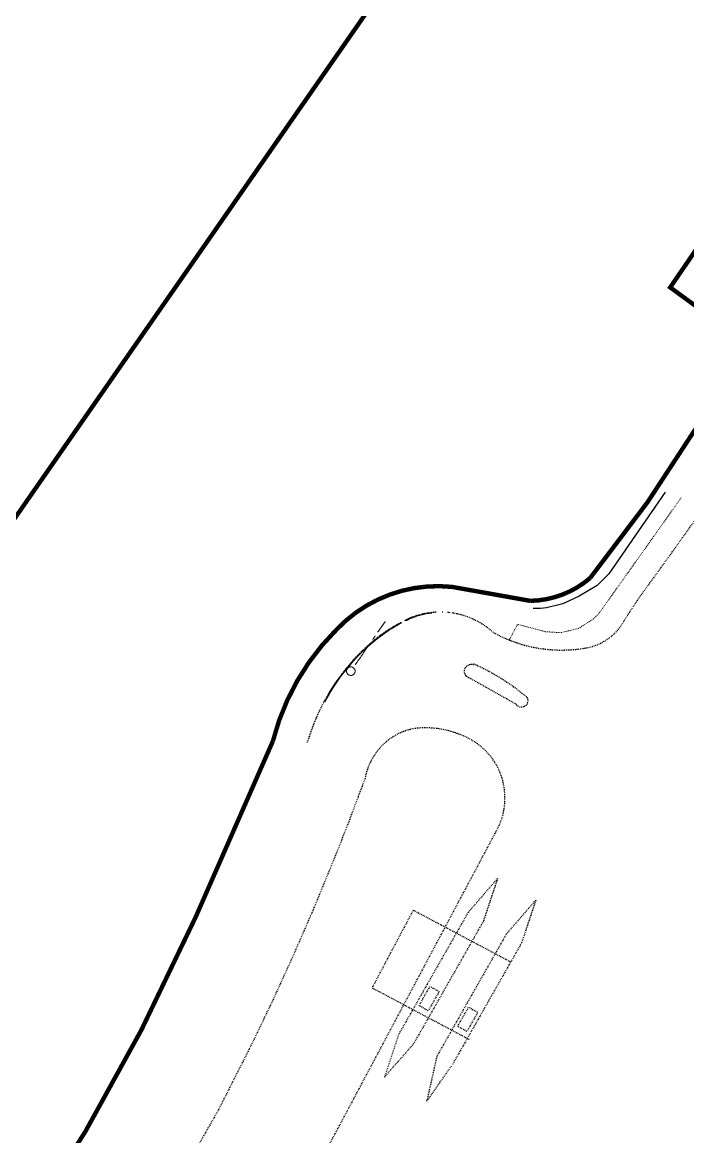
# Model space of a CAD drawing. Header units: millimetres. Extents: x 50357 to 985146, y 723188 to 1803594.
# Drawn here: x 831945 to 832020.7, y 818225.4 to 818352.1 of the extents above; entities that cross this region are included whole.
import ezdxf
from ezdxf.xclip import XClip

# ---------------------------------------------------------------- set-up
doc = ezdxf.new("R2010")
doc.units = ezdxf.units.MM
doc.header["$LTSCALE"] = 3
doc.header["$MEASUREMENT"] = 0
for name, pattern in [('DIVIDE', [1.25, 0.5, -0.25, 0, -0.25, 0, -0.25]), ('x-baseplan$0$DGN Style 2', [1.94727e-06, 0, -1.94727e-06]), ('x-boundary$0$DGN Style 4', [76.563414, 38.257796, -19.128898, 0.047822, -19.128898])]:
    doc.linetypes.add(name, pattern=pattern)
doc.layers.add('00_Xref', color=7, linetype='Continuous')
doc.layers.add('x-baseplan$0$AR-ROAD_AR_BS_MI_', color=7, linetype='Continuous', true_color=0x6d6d6d)
doc.layers.add('x-boundary$0$AR-SIMS_BL_', color=7, linetype='x-boundary$0$DGN Style 4', true_color=0xff0505)

# ---------------------------------------------------------------- blocks, each defined once
blk = doc.blocks.new('x-baseplan')
at = {"layer": 'x-baseplan$0$AR-ROAD_AR_BS_MI_', "linetype": 'x-baseplan$0$DGN Style 2'}
for p, q in [((834325.95, 818284.13), (834327.4, 818286.38)), ((834308.17, 818250.92), (834311.51, 818254.77)), ((834311.51, 818254.77), (834309.91, 818249.93)), ((834301.93, 818251.18), (834297.24, 818242.35)), ((834301.93, 818251.18), (834312.97, 818245.32)), ((834312.51, 818248.45), (834315.86, 818252.3)), ((834315.86, 818252.3), (834314.25, 818247.46)), ((834308.17, 818250.92), (834300.25, 818237.02)), ((834309.91, 818249.93), (834301.99, 818236.03)), ((834312.51, 818248.45), (834304.6, 818234.54)), ((834314.25, 818247.46), (834306.34, 818233.55)), ((834297.24, 818242.35), (834308.28, 818236.49)), ((834300.25, 818237.02), (834298.65, 818232.18)), ((834298.65, 818232.18), (834301.99, 818236.03)), ((834304.6, 818234.54), (834303.47, 818229.48)), ((834303.47, 818229.48), (834306.34, 818233.55))]:
    blk.add_line(p, q, dxfattribs=at)
at = {"layer": 'x-baseplan$0$AR-ROAD_AR_BS_MI_', "linetype": 'x-baseplan$0$DGN Style 2', "lineweight": 0, "flags": 128}
for points in [[(834240.01, 818271.91), (834262.88, 818304.88), (834284.95, 818336.24), (834287.42, 818339.82), (834328.67, 818399.09)], [(834332.42, 818298.08), (834323.16, 818285.05), (834322.4, 818284.26), (834320.74, 818283.21), (834318.72, 818282.72), (834316.98, 818282.83), (834313.79, 818283.67), (834312.84, 818281.87)]]:
    blk.add_lwpolyline(points, dxfattribs=at)
at = {"layer": 'x-baseplan$0$AR-ROAD_AR_BS_MI_', "linetype": 'x-baseplan$0$DGN Style 2'}
blk.add_lwpolyline([(834327.4, 818286.38, 0.006069), (834342.89, 818308.19)], format="xyb", dxfattribs=at)
at = {"layer": 'x-baseplan$0$AR-ROAD_AR_BS_MI_', "flags": 128}
for points in [[(834330.57, 818298.71), (834324.17, 818289.4)], [(834324.18, 818289.41), (834322.86, 818288.08)], [(834322.85, 818288.07), (834320.79, 818286.86)], [(834320.8, 818286.86), (834318.93, 818285.99)], [(834316.39, 818285.46), (834315.58, 818285.46)], [(834317.07, 818285.53), (834316.39, 818285.46)], [(834318.93, 818285.99), (834317.07, 818285.53)], [(834301.04, 818284.09), (834301.18, 818284.16), (834301.32, 818284.23), (834301.46, 818284.29), (834301.61, 818284.35)], [(834301.05, 818284.1), (834301.19, 818284.17), (834301.33, 818284.23), (834301.47, 818284.3), (834301.62, 818284.36)], [(834301.61, 818284.35), (834301.75, 818284.41)], [(834301.62, 818284.36), (834301.76, 818284.42)], [(834301.75, 818284.41), (834301.9, 818284.47)], [(834301.76, 818284.42), (834301.91, 818284.47)], [(834301.9, 818284.47), (834302.04, 818284.52)], [(834301.91, 818284.47), (834302.05, 818284.53)], [(834302.04, 818284.52), (834302.19, 818284.57)], [(834302.05, 818284.53), (834302.2, 818284.58)], [(834302.19, 818284.57), (834302.34, 818284.62)], [(834302.2, 818284.58), (834302.35, 818284.63)], [(834302.34, 818284.62), (834302.49, 818284.67)], [(834302.35, 818284.63), (834302.5, 818284.67)], [(834302.49, 818284.67), (834302.64, 818284.71)], [(834302.5, 818284.67), (834302.65, 818284.72)], [(834302.64, 818284.71), (834302.79, 818284.75), (834302.94, 818284.79)], [(834302.65, 818284.72), (834302.8, 818284.76), (834302.95, 818284.8)], [(834302.94, 818284.79), (834303.09, 818284.83)], [(834302.95, 818284.8), (834303.1, 818284.83)], [(834303.09, 818284.83), (834303.25, 818284.86)], [(834303.1, 818284.83), (834303.25, 818284.87)], [(834303.25, 818284.87), (834303.41, 818284.9)], [(834303.25, 818284.86), (834303.4, 818284.89)], [(834303.41, 818284.9), (834303.56, 818284.92)], [(834303.56, 818284.92), (834303.72, 818284.95)], [(834303.72, 818284.95), (834303.87, 818284.97)], [(834303.87, 818284.97), (834304.03, 818284.99)], [(834298.64, 818282.66), (834298.91, 818282.85), (834299.19, 818283.03), (834299.46, 818283.21), (834299.75, 818283.38)], [(834298.65, 818282.67), (834298.92, 818282.85), (834299.2, 818283.04), (834299.47, 818283.21), (834299.76, 818283.39)], [(834299.75, 818283.38), (834300.03, 818283.55), (834300.32, 818283.71)], [(834299.76, 818283.39), (834300.04, 818283.55), (834300.33, 818283.72)], [(834300.33, 818283.72), (834300.62, 818283.87)], [(834297.08, 818281.44), (834297.33, 818281.65), (834297.59, 818281.86)], [(834297.09, 818281.45), (834297.34, 818281.66), (834297.59, 818281.87)], [(834297.59, 818281.87), (834297.85, 818282.08), (834298.11, 818282.28)], [(834297.59, 818281.86), (834297.84, 818282.07), (834298.11, 818282.27)], [(834298.11, 818282.28), (834298.38, 818282.47), (834298.65, 818282.67)], [(834298.11, 818282.27), (834298.37, 818282.47), (834298.64, 818282.66)], [(834295.48, 818279.89), (834295.76, 818280.19), (834296.05, 818280.48)], [(834295.49, 818279.89), (834295.77, 818280.19), (834296.06, 818280.49)], [(834296.05, 818280.48), (834296.35, 818280.77), (834296.59, 818281), (834296.83, 818281.22), (834297.08, 818281.44)], [(834296.06, 818280.49), (834296.36, 818280.78), (834296.6, 818281), (834296.84, 818281.23), (834297.09, 818281.45)], [(834294.38, 818278.64), (834294.65, 818278.96), (834294.92, 818279.27)], [(834294.39, 818278.64), (834294.66, 818278.96), (834294.93, 818279.28)], [(834294.92, 818279.27), (834295.19, 818279.58)], [(834294.93, 818279.28), (834295.2, 818279.59)], [(834295.19, 818279.58), (834295.48, 818279.89)], [(834295.2, 818279.59), (834295.49, 818279.89)], [(834293.63, 818277.66), (834293.88, 818277.99), (834294.13, 818278.32)], [(834294.12, 818278.31), (834294.38, 818278.64)], [(834294.13, 818278.32), (834294.39, 818278.64)], [(834292.69, 818276.28), (834292.92, 818276.63)], [(834292.7, 818276.28), (834292.93, 818276.63)], [(834292.92, 818276.63), (834293.15, 818276.97)], [(834292.93, 818276.63), (834293.16, 818276.98)], [(834293.15, 818276.97), (834293.38, 818277.31)], [(834293.16, 818276.98), (834293.39, 818277.32)], [(834293.38, 818277.31), (834293.62, 818277.65)], [(834293.39, 818277.32), (834293.63, 818277.66)], [(834291.86, 818274.84), (834292.06, 818275.21), (834292.26, 818275.57), (834292.47, 818275.92)], [(834291.87, 818274.85), (834292.07, 818275.21), (834292.27, 818275.57), (834292.48, 818275.93)], [(834292.47, 818275.92), (834292.47, 818275.93), (834292.69, 818276.28)], [(834292.48, 818275.93), (834292.48, 818275.93), (834292.7, 818276.28)]]:
    blk.add_lwpolyline(points, dxfattribs=at)
at = {"layer": 'x-baseplan$0$AR-ROAD_AR_BS_MI_', "linetype": 'x-baseplan$0$DGN Style 2', "flags": 128}
for points in [[(834300.98, 818284.14), (834301.12, 818284.2), (834301.26, 818284.27), (834301.4, 818284.33), (834301.54, 818284.4)], [(834300.99, 818284.14), (834301.13, 818284.21), (834301.27, 818284.28), (834301.41, 818284.34), (834301.55, 818284.4)], [(834301.54, 818284.4), (834301.69, 818284.46)], [(834301.55, 818284.4), (834301.7, 818284.46)], [(834301.69, 818284.46), (834301.83, 818284.51)], [(834301.7, 818284.46), (834301.84, 818284.52)], [(834301.83, 818284.51), (834301.98, 818284.57)], [(834301.84, 818284.52), (834301.99, 818284.57)], [(834301.98, 818284.57), (834302.13, 818284.62)], [(834301.99, 818284.57), (834302.14, 818284.62)], [(834302.13, 818284.62), (834302.28, 818284.67)], [(834302.14, 818284.62), (834302.29, 818284.67)], [(834302.28, 818284.67), (834302.43, 818284.71)], [(834302.29, 818284.67), (834302.44, 818284.72)], [(834302.43, 818284.71), (834302.58, 818284.75)], [(834302.44, 818284.72), (834302.59, 818284.76)], [(834302.58, 818284.75), (834302.73, 818284.8), (834302.88, 818284.83)], [(834302.59, 818284.76), (834302.74, 818284.8), (834302.89, 818284.84)], [(834302.88, 818284.83), (834303.03, 818284.87)], [(834302.89, 818284.84), (834303.04, 818284.88)], [(834303.03, 818284.87), (834303.18, 818284.9)], [(834303.04, 818284.88), (834303.19, 818284.91)], [(834303.18, 818284.9), (834303.34, 818284.93)], [(834303.19, 818284.91), (834303.35, 818284.94)], [(834303.35, 818284.94), (834303.5, 818284.97)], [(834303.5, 818284.97), (834303.65, 818284.99)], [(834303.65, 818284.99), (834303.81, 818285.01)], [(834303.81, 818285.01), (834303.96, 818285.03)], [(834303.96, 818285.03), (834304.12, 818285.05)], [(834304.12, 818285.05), (834304.27, 818285.06)], [(834304.27, 818285.06), (834304.43, 818285.08)], [(834304.43, 818285.08), (834304.59, 818285.08)], [(834305.21, 818285.09), (834305.37, 818285.09)], [(834305.83, 818285.05), (834305.99, 818285.04)], [(834305.99, 818285.04), (834306.14, 818285.02)], [(834306.3, 818285), (834306.45, 818284.98)], [(834306.45, 818284.98), (834306.61, 818284.95)], [(834306.61, 818284.95), (834306.76, 818284.92), (834306.91, 818284.89)], [(834306.91, 818284.89), (834307.07, 818284.85)], [(834307.07, 818284.85), (834307.22, 818284.81)], [(834307.22, 818284.81), (834307.37, 818284.77)], [(834307.37, 818284.77), (834307.52, 818284.73)], [(834307.52, 818284.73), (834307.67, 818284.69)], [(834307.67, 818284.69), (834307.82, 818284.64), (834307.96, 818284.59), (834308.11, 818284.54), (834308.26, 818284.48), (834308.4, 818284.42), (834308.55, 818284.36), (834308.69, 818284.3), (834308.83, 818284.23), (834308.97, 818284.16), (834309.11, 818284.09), (834309.25, 818284.02), (834309.39, 818283.95), (834309.52, 818283.87), (834309.66, 818283.79), (834309.79, 818283.71), (834309.92, 818283.62), (834310.05, 818283.53), (834310.18, 818283.44), (834310.3, 818283.35), (834310.42, 818283.27), (834310.43, 818283.26), (834310.55, 818283.16), (834310.67, 818283.07), (834310.79, 818282.97), (834310.91, 818282.86), (834311.08, 818282.71), (834311.33, 818282.58), (834311.58, 818282.45), (834311.83, 818282.33), (834312.08, 818282.21), (834312.34, 818282.09), (834312.59, 818281.98), (834312.85, 818281.88)], [(834312.85, 818281.88), (834313.11, 818281.78), (834313.38, 818281.68), (834313.64, 818281.59), (834313.91, 818281.5), (834314.17, 818281.42), (834314.44, 818281.34), (834314.71, 818281.27), (834314.98, 818281.2), (834315.26, 818281.13), (834315.53, 818281.08), (834315.81, 818281.02), (834316.08, 818280.97), (834316.36, 818280.93), (834316.63, 818280.89), (834316.91, 818280.85), (834317.19, 818280.82), (834317.47, 818280.8), (834317.75, 818280.78), (834318.03, 818280.76), (834318.31, 818280.75), (834318.59, 818280.74), (834318.87, 818280.74), (834319.15, 818280.75), (834319.43, 818280.76), (834319.71, 818280.77), (834319.99, 818280.79), (834320.27, 818280.81), (834320.54, 818280.84), (834320.82, 818280.87), (834321.1, 818280.91), (834321.38, 818280.95), (834321.48, 818280.97), (834321.59, 818280.99), (834321.69, 818281.01), (834321.8, 818281.03), (834321.9, 818281.05), (834322, 818281.07), (834322.11, 818281.1), (834322.21, 818281.13), (834322.31, 818281.16), (834322.42, 818281.19), (834322.52, 818281.22), (834322.62, 818281.26), (834322.72, 818281.29), (834322.82, 818281.33), (834322.92, 818281.37), (834323.01, 818281.42), (834323.11, 818281.46), (834323.21, 818281.5), (834323.3, 818281.55), (834323.4, 818281.6), (834323.49, 818281.65), (834323.58, 818281.7), (834323.68, 818281.76), (834323.77, 818281.81), (834323.86, 818281.87), (834323.95, 818281.93), (834324.04, 818281.99), (834324.12, 818282.05), (834324.21, 818282.11), (834324.29, 818282.18), (834324.38, 818282.24), (834324.46, 818282.31), (834324.54, 818282.38), (834324.62, 818282.45), (834324.7, 818282.52), (834324.78, 818282.59), (834324.85, 818282.67), (834324.93, 818282.74), (834325, 818282.82), (834325.08, 818282.9), (834325.15, 818282.98), (834325.22, 818283.06), (834325.28, 818283.14), (834325.35, 818283.23), (834325.42, 818283.31), (834325.48, 818283.4), (834325.54, 818283.48), (834325.6, 818283.57), (834325.7, 818283.71), (834325.79, 818283.85), (834325.87, 818283.99), (834325.96, 818284.14)], [(834298.58, 818282.7), (834298.85, 818282.89), (834299.12, 818283.07), (834299.4, 818283.25), (834299.68, 818283.42)], [(834298.59, 818282.71), (834298.86, 818282.9), (834299.13, 818283.08), (834299.41, 818283.26), (834299.69, 818283.43)], [(834299.68, 818283.42), (834299.97, 818283.59), (834300.25, 818283.75)], [(834299.69, 818283.43), (834299.98, 818283.6), (834300.26, 818283.76)], [(834300.26, 818283.76), (834300.55, 818283.92)], [(834297.02, 818281.48), (834297.27, 818281.7), (834297.52, 818281.91)], [(834297.03, 818281.49), (834297.28, 818281.7), (834297.53, 818281.91)], [(834297.52, 818281.91), (834297.78, 818282.11), (834298.04, 818282.31)], [(834297.53, 818281.91), (834297.79, 818282.12), (834298.05, 818282.32)], [(834298.04, 818282.31), (834298.31, 818282.51), (834298.58, 818282.7)], [(834298.05, 818282.32), (834298.32, 818282.52), (834298.59, 818282.71)], [(834295.41, 818279.93), (834295.7, 818280.23), (834295.99, 818280.52)], [(834295.42, 818279.93), (834295.71, 818280.23), (834296, 818280.53)], [(834295.99, 818280.52), (834296.29, 818280.81), (834296.53, 818281.04), (834296.77, 818281.26), (834297.02, 818281.48)], [(834296, 818280.53), (834296.3, 818280.82), (834296.54, 818281.05), (834296.78, 818281.27), (834297.03, 818281.49)], [(834294.32, 818278.68), (834294.59, 818279), (834294.86, 818279.31)], [(834294.33, 818278.69), (834294.6, 818279), (834294.87, 818279.32)], [(834294.86, 818279.31), (834295.13, 818279.62)], [(834294.87, 818279.32), (834295.14, 818279.63)], [(834295.13, 818279.62), (834295.41, 818279.93)], [(834295.14, 818279.63), (834295.42, 818279.93)], [(834308.8, 818279.17), (834309.19, 818279), (834309.57, 818278.82), (834309.95, 818278.63), (834310.33, 818278.44), (834310.7, 818278.24), (834311.07, 818278.04), (834311.44, 818277.82), (834311.8, 818277.61), (834312.16, 818277.38), (834312.51, 818277.15), (834312.86, 818276.92), (834313.21, 818276.67), (834313.55, 818276.42), (834313.88, 818276.17), (834314.54, 818275.64), (834314.55, 818275.64), (834314.57, 818275.63), (834314.58, 818275.63), (834314.59, 818275.62), (834314.6, 818275.62), (834314.61, 818275.61), (834314.62, 818275.6), (834314.63, 818275.6), (834314.64, 818275.59), (834314.65, 818275.58), (834314.66, 818275.57), (834314.67, 818275.57), (834314.68, 818275.56), (834314.69, 818275.55), (834314.7, 818275.54), (834314.71, 818275.53), (834314.72, 818275.53), (834314.73, 818275.52), (834314.74, 818275.51), (834314.75, 818275.5), (834314.76, 818275.49), (834314.77, 818275.48), (834314.78, 818275.47), (834314.79, 818275.46), (834314.79, 818275.45), (834314.8, 818275.44), (834314.81, 818275.43), (834314.82, 818275.42), (834314.83, 818275.41), (834314.83, 818275.4), (834314.84, 818275.39), (834314.85, 818275.38), (834314.86, 818275.37), (834314.86, 818275.36), (834314.87, 818275.35), (834314.87, 818275.34), (834314.88, 818275.33), (834314.89, 818275.32), (834314.89, 818275.3), (834314.9, 818275.29), (834314.9, 818275.28), (834314.91, 818275.27), (834314.91, 818275.26), (834314.92, 818275.25), (834314.92, 818275.23), (834314.93, 818275.22), (834314.93, 818275.21), (834314.94, 818275.2), (834314.94, 818275.18), (834314.94, 818275.17), (834314.95, 818275.16), (834314.95, 818275.15), (834314.95, 818275.14), (834314.95, 818275.12), (834314.96, 818275.11), (834314.96, 818275.1), (834314.96, 818275.08), (834314.96, 818275.07), (834314.96, 818275.06), (834314.97, 818275.05), (834314.97, 818275.03), (834314.97, 818275.02), (834314.97, 818275.01), (834314.97, 818275), (834314.97, 818274.98), (834314.97, 818274.97), (834314.97, 818274.96), (834314.97, 818274.94), (834314.97, 818274.93), (834314.97, 818274.92), (834314.96, 818274.91), (834314.96, 818274.89), (834314.96, 818274.88), (834314.96, 818274.87), (834314.96, 818274.86), (834314.96, 818274.84), (834314.95, 818274.83), (834314.95, 818274.82), (834314.95, 818274.81), (834314.94, 818274.79), (834314.94, 818274.78), (834314.94, 818274.77), (834314.93, 818274.76), (834314.93, 818274.74), (834314.93, 818274.73), (834314.92, 818274.72), (834314.92, 818274.71), (834314.91, 818274.7), (834314.91, 818274.68), (834314.9, 818274.67), (834314.9, 818274.66), (834314.89, 818274.65), (834314.88, 818274.64), (834314.88, 818274.63), (834314.87, 818274.62), (834314.87, 818274.6), (834314.86, 818274.59), (834314.85, 818274.58), (834314.85, 818274.57), (834314.84, 818274.56), (834314.83, 818274.55), (834314.82, 818274.54), (834314.82, 818274.53), (834314.81, 818274.52), (834314.8, 818274.51), (834314.79, 818274.5), (834314.78, 818274.49), (834314.77, 818274.48), (834314.77, 818274.47), (834314.76, 818274.46), (834314.75, 818274.45), (834314.74, 818274.45), (834314.73, 818274.44), (834314.72, 818274.43), (834314.71, 818274.42), (834314.7, 818274.41), (834314.69, 818274.4), (834314.68, 818274.4), (834314.67, 818274.39), (834314.66, 818274.38), (834314.65, 818274.37), (834314.64, 818274.37), (834314.63, 818274.36), (834314.62, 818274.35), (834314.61, 818274.35), (834314.59, 818274.34), (834314.58, 818274.33), (834314.57, 818274.33), (834314.56, 818274.32), (834314.55, 818274.32), (834314.54, 818274.31), (834314.53, 818274.31), (834314.51, 818274.3), (834314.5, 818274.3), (834314.49, 818274.29), (834314.48, 818274.29), (834314.47, 818274.28), (834314.45, 818274.28), (834314.44, 818274.28), (834314.43, 818274.27), (834314.42, 818274.27), (834314.4, 818274.27), (834314.39, 818274.26), (834314.38, 818274.26), (834314.37, 818274.26), (834314.35, 818274.26), (834314.34, 818274.25), (834314.33, 818274.25), (834314.32, 818274.25), (834314.3, 818274.25), (834314.29, 818274.25), (834314.28, 818274.25), (834314.26, 818274.25), (834314.25, 818274.25), (834314.24, 818274.25), (834314.23, 818274.25), (834314.21, 818274.25), (834314.2, 818274.25), (834314.19, 818274.25), (834314.18, 818274.25), (834314.16, 818274.25), (834314.15, 818274.25), (834314.14, 818274.25), (834314.12, 818274.26), (834314.11, 818274.26), (834314.1, 818274.26), (834314.09, 818274.26), (834314.07, 818274.26), (834314.06, 818274.27), (834314.05, 818274.27), (834314.04, 818274.27), (834314.02, 818274.28), (834314.01, 818274.28), (834314, 818274.29), (834313.99, 818274.29), (834313.98, 818274.29), (834313.96, 818274.3), (834313.95, 818274.3), (834313.94, 818274.31), (834313.93, 818274.31), (834313.92, 818274.32), (834313.91, 818274.33), (834313.89, 818274.33), (834313.88, 818274.34), (834313.87, 818274.34), (834313.86, 818274.35), (834313.85, 818274.36), (834313.84, 818274.36), (834313.83, 818274.37), (834313.82, 818274.38), (834313.81, 818274.38), (834313.8, 818274.39), (834313.79, 818274.4), (834313.78, 818274.41), (834313.77, 818274.42), (834313.76, 818274.42), (834313.75, 818274.43), (834313.74, 818274.44), (834313.73, 818274.45), (834313.72, 818274.46), (834313.71, 818274.47), (834313.7, 818274.48), (834313.69, 818274.49), (834313.69, 818274.5), (834313.68, 818274.51), (834313.67, 818274.52), (834313.66, 818274.53), (834313.65, 818274.54), (834313.65, 818274.55), (834313.64, 818274.56), (834313.63, 818274.57), (834313.62, 818274.59), (834308.36, 818277.55), (834308.34, 818277.55), (834308.33, 818277.55), (834308.32, 818277.56), (834308.3, 818277.56), (834308.29, 818277.57), (834308.28, 818277.57), (834308.26, 818277.58), (834308.25, 818277.58), (834308.24, 818277.59), (834308.22, 818277.6), (834308.21, 818277.6), (834308.2, 818277.61), (834308.19, 818277.62), (834308.17, 818277.62), (834308.16, 818277.63), (834308.15, 818277.64), (834308.14, 818277.64), (834308.13, 818277.65), (834308.11, 818277.66), (834308.1, 818277.67), (834308.09, 818277.68), (834308.08, 818277.68), (834308.07, 818277.69), (834308.06, 818277.7), (834308.05, 818277.71), (834308.04, 818277.72), (834308.03, 818277.73), (834308.01, 818277.74), (834308, 818277.75), (834307.99, 818277.76), (834307.98, 818277.77), (834307.98, 818277.78), (834307.97, 818277.79), (834307.96, 818277.8), (834307.95, 818277.81), (834307.94, 818277.82), (834307.93, 818277.83), (834307.92, 818277.85), (834307.91, 818277.86), (834307.9, 818277.87), (834307.9, 818277.88), (834307.89, 818277.89), (834307.88, 818277.9), (834307.87, 818277.92), (834307.87, 818277.93), (834307.86, 818277.94), (834307.85, 818277.95), (834307.85, 818277.97), (834307.84, 818277.98), (834307.83, 818277.99), (834307.83, 818278), (834307.82, 818278.02), (834307.82, 818278.03), (834307.81, 818278.04), (834307.81, 818278.06), (834307.8, 818278.07), (834307.8, 818278.08), (834307.79, 818278.1), (834307.79, 818278.11), (834307.79, 818278.12), (834307.78, 818278.14), (834307.78, 818278.15), (834307.78, 818278.17), (834307.77, 818278.18), (834307.77, 818278.19), (834307.77, 818278.21), (834307.77, 818278.22), (834307.77, 818278.24), (834307.76, 818278.25), (834307.76, 818278.26), (834307.76, 818278.28), (834307.76, 818278.29), (834307.76, 818278.31), (834307.76, 818278.32), (834307.76, 818278.33), (834307.76, 818278.35), (834307.76, 818278.36), (834307.76, 818278.38), (834307.76, 818278.39), (834307.76, 818278.41), (834307.76, 818278.42), (834307.77, 818278.43), (834307.77, 818278.45), (834307.77, 818278.46), (834307.77, 818278.48), (834307.78, 818278.49), (834307.78, 818278.5), (834307.78, 818278.52), (834307.79, 818278.53), (834307.79, 818278.55), (834307.79, 818278.56), (834307.8, 818278.57), (834307.8, 818278.59), (834307.81, 818278.6), (834307.81, 818278.61), (834307.82, 818278.63), (834307.82, 818278.64), (834307.83, 818278.65), (834307.83, 818278.66), (834307.84, 818278.68), (834307.84, 818278.69), (834307.85, 818278.7), (834307.86, 818278.72), (834307.86, 818278.73), (834307.87, 818278.74), (834307.88, 818278.75), (834307.89, 818278.76), (834307.89, 818278.78), (834307.9, 818278.79), (834307.91, 818278.8), (834307.92, 818278.81), (834307.93, 818278.82), (834307.94, 818278.83), (834307.94, 818278.85), (834307.95, 818278.86), (834307.96, 818278.87), (834307.97, 818278.88), (834307.98, 818278.89), (834307.99, 818278.9), (834308, 818278.91), (834308.01, 818278.92), (834308.02, 818278.93), (834308.03, 818278.94), (834308.04, 818278.95), (834308.05, 818278.96), (834308.06, 818278.96), (834308.08, 818278.97), (834308.09, 818278.98), (834308.1, 818278.99), (834308.11, 818279), (834308.12, 818279.01), (834308.13, 818279.01), (834308.15, 818279.02), (834308.16, 818279.03), (834308.17, 818279.04), (834308.18, 818279.04), (834308.2, 818279.05), (834308.21, 818279.06), (834308.22, 818279.06), (834308.23, 818279.07), (834308.25, 818279.07), (834308.26, 818279.08), (834308.27, 818279.09), (834308.29, 818279.09), (834308.3, 818279.1), (834308.31, 818279.1), (834308.33, 818279.1), (834308.34, 818279.11), (834308.35, 818279.11), (834308.37, 818279.12), (834308.38, 818279.12), (834308.39, 818279.12), (834308.41, 818279.13), (834308.42, 818279.13), (834308.44, 818279.13), (834308.45, 818279.13), (834308.46, 818279.14), (834308.48, 818279.14), (834308.49, 818279.14), (834308.51, 818279.14), (834308.52, 818279.14), (834308.53, 818279.14), (834308.55, 818279.14), (834308.56, 818279.14), (834308.58, 818279.14), (834308.59, 818279.14), (834308.61, 818279.14), (834308.62, 818279.14), (834308.63, 818279.14), (834308.65, 818279.14), (834308.66, 818279.14), (834308.68, 818279.14), (834308.69, 818279.13), (834308.7, 818279.13), (834308.72, 818279.13), (834308.73, 818279.13), (834308.75, 818279.12), (834308.76, 818279.12), (834308.77, 818279.12), (834308.79, 818279.11), (834308.8, 818279.11), (834308.81, 818279.11), (834308.83, 818279.1), (834308.8, 818279.17)], [(834293.57, 818277.7), (834293.82, 818278.03), (834294.07, 818278.36)], [(834294.06, 818278.36), (834294.32, 818278.68)], [(834294.07, 818278.36), (834294.33, 818278.69)], [(834292.63, 818276.32), (834292.85, 818276.67)], [(834292.64, 818276.33), (834292.86, 818276.68)], [(834292.85, 818276.67), (834293.08, 818277.02)], [(834292.86, 818276.68), (834293.09, 818277.02)], [(834293.08, 818277.02), (834293.32, 818277.36)], [(834293.09, 818277.02), (834293.33, 818277.36)], [(834293.32, 818277.36), (834293.56, 818277.69)], [(834293.33, 818277.36), (834293.57, 818277.7)], [(834291.8, 818274.89), (834292, 818275.25), (834292.2, 818275.61), (834292.41, 818275.97)], [(834291.81, 818274.89), (834292.01, 818275.26), (834292.21, 818275.62), (834292.42, 818275.97)], [(834292.41, 818275.97), (834292.41, 818275.97), (834292.63, 818276.32)], [(834292.42, 818275.97), (834292.42, 818275.97), (834292.64, 818276.33)], [(834291.24, 818273.77), (834291.42, 818274.15)], [(834291.42, 818274.15), (834291.6, 818274.52)], [(834291.6, 818274.52), (834291.8, 818274.89)], [(834290.3, 818271.47), (834290.44, 818271.86), (834290.59, 818272.25), (834290.74, 818272.63), (834290.9, 818273.02)], [(834290.31, 818271.48), (834290.45, 818271.87), (834290.6, 818272.26), (834290.75, 818272.64), (834290.91, 818273.02)], [(834290.9, 818273.02), (834291.07, 818273.4)], [(834290.91, 818273.02), (834291.08, 818273.4)], [(834291.07, 818273.4), (834291.24, 818273.77)], [(834290.04, 818270.68), (834290.17, 818271.08), (834290.3, 818271.47)], [(834290.05, 818270.69), (834290.18, 818271.08), (834290.31, 818271.48)], [(834311.22, 818259.88), (834311.59, 818260.59), (834311.65, 818260.71), (834311.71, 818260.83), (834311.76, 818260.95), (834311.81, 818261.07), (834311.86, 818261.2), (834311.9, 818261.32), (834311.95, 818261.45), (834311.99, 818261.57), (834312.03, 818261.7), (834312.07, 818261.83), (834312.1, 818261.95), (834312.14, 818262.08), (834312.17, 818262.21), (834312.2, 818262.34), (834312.22, 818262.47), (834312.25, 818262.6), (834312.27, 818262.74), (834312.29, 818262.87), (834312.31, 818263), (834312.32, 818263.13), (834312.34, 818263.26), (834312.35, 818263.4), (834312.35, 818263.53), (834312.36, 818263.66), (834312.36, 818263.8), (834312.36, 818263.93), (834312.36, 818264.06), (834312.36, 818264.19), (834312.35, 818264.33), (834312.34, 818264.46), (834312.33, 818264.59), (834312.32, 818264.73), (834312.31, 818264.86), (834312.29, 818264.99), (834312.27, 818265.12), (834312.25, 818265.25), (834312.22, 818265.38), (834312.2, 818265.51), (834312.17, 818265.64), (834312.14, 818265.77), (834312.1, 818265.9), (834312.07, 818266.03), (834312.03, 818266.16), (834311.99, 818266.28), (834311.95, 818266.41), (834311.9, 818266.54), (834311.86, 818266.66), (834311.81, 818266.78), (834311.76, 818266.91), (834311.7, 818267.03), (834311.65, 818267.15), (834311.59, 818267.27), (834311.53, 818267.39), (834311.47, 818267.51), (834311.41, 818267.62), (834311.34, 818267.74), (834311.27, 818267.85), (834311.2, 818267.97), (834311.13, 818268.08), (834311.06, 818268.19), (834310.98, 818268.3), (834310.91, 818268.41), (834310.83, 818268.52), (834310.75, 818268.62), (834310.66, 818268.73), (834310.58, 818268.83), (834310.49, 818268.93), (834310.4, 818269.03), (834310.31, 818269.13), (834310.22, 818269.22), (834310.13, 818269.32), (834310.03, 818269.41), (834309.94, 818269.5), (834309.84, 818269.59), (834309.74, 818269.68), (834309.64, 818269.77), (834309.53, 818269.85), (834309.43, 818269.93), (834309.32, 818270.02), (834309.22, 818270.09), (834309.11, 818270.17), (834309, 818270.25), (834308.89, 818270.32), (834308.78, 818270.39), (834308.66, 818270.46), (834308.55, 818270.53), (834308.43, 818270.59), (834308.31, 818270.66), (834308.15, 818270.74), (834307.98, 818270.83), (834307.8, 818270.91), (834307.63, 818270.99), (834307.46, 818271.06), (834307.28, 818271.13), (834307.1, 818271.2), (834306.93, 818271.27), (834306.75, 818271.33), (834306.57, 818271.39), (834306.39, 818271.45), (834306.2, 818271.5), (834306.02, 818271.55), (834305.84, 818271.6), (834305.65, 818271.64), (834305.47, 818271.68), (834305.28, 818271.72), (834305.09, 818271.75), (834304.91, 818271.78), (834304.72, 818271.81), (834304.53, 818271.83), (834304.34, 818271.85), (834304.15, 818271.87), (834303.96, 818271.88), (834303.77, 818271.89), (834303.58, 818271.9), (834303.39, 818271.91), (834303.2, 818271.91), (834303.09, 818271.91), (834302.97, 818271.9), (834302.85, 818271.9), (834302.74, 818271.89), (834302.62, 818271.88), (834302.5, 818271.87), (834302.39, 818271.86), (834302.27, 818271.84), (834302.15, 818271.83), (834302.04, 818271.81), (834301.92, 818271.79), (834301.81, 818271.77), (834301.7, 818271.74), (834301.58, 818271.71), (834301.47, 818271.68), (834301.36, 818271.65), (834301.24, 818271.62), (834301.13, 818271.59), (834301.02, 818271.55), (834300.91, 818271.51), (834300.8, 818271.47), (834300.69, 818271.43), (834300.58, 818271.38), (834300.48, 818271.34), (834300.37, 818271.29), (834300.26, 818271.24), (834300.16, 818271.19), (834300.05, 818271.13), (834299.95, 818271.08), (834299.85, 818271.02), (834299.75, 818270.96), (834299.65, 818270.9), (834299.55, 818270.84), (834299.45, 818270.77), (834299.36, 818270.71), (834299.26, 818270.64), (834299.17, 818270.57), (834299.07, 818270.5), (834298.98, 818270.43), (834298.89, 818270.35), (834298.79, 818270.27), (834298.7, 818270.19), (834298.61, 818270.1), (834298.52, 818270.02), (834298.43, 818269.93), (834298.34, 818269.84), (834298.25, 818269.75), (834298.17, 818269.66), (834298.09, 818269.57), (834298.01, 818269.47), (834297.93, 818269.38), (834297.85, 818269.28), (834297.77, 818269.18), (834297.7, 818269.08), (834297.63, 818268.98), (834297.55, 818268.88), (834297.49, 818268.77), (834297.42, 818268.67), (834297.35, 818268.56), (834297.29, 818268.46), (834297.23, 818268.35), (834297.17, 818268.24), (834297.11, 818268.13), (834297.06, 818268.02), (834297, 818267.91), (834296.95, 818267.79), (834296.9, 818267.68), (834296.85, 818267.56), (834296.81, 818267.45), (834296.76, 818267.33), (834296.72, 818267.22), (834296.68, 818267.1), (834296.64, 818266.98), (834296.64, 818266.97)], [(834289.87, 818270.27), (834290.04, 818270.68)], [(834289.88, 818270.27), (834290.05, 818270.69)], [(834296.64, 818266.97), (834296.61, 818266.86), (834296.57, 818266.74), (834296.54, 818266.62), (834296.51, 818266.5), (834296.49, 818266.38), (834296.44, 818266.16), (834294.52, 818261.04), (834292.5, 818255.94), (834290.39, 818250.88), (834288.2, 818245.86), (834285.92, 818240.88), (834283.55, 818235.94), (834279.81, 818228.56), (834260.26, 818194.18), (834240.1, 818160.14), (834218.88, 818125.7)], [(834282, 818204.91), (834282.05, 818205.13), (834311.22, 818259.88)], [(834302.59, 818240.34), (834303.83, 818242.51), (834304.87, 818241.92), (834303.63, 818239.74), (834302.59, 818240.34)], [(834306.98, 818237.98), (834308.22, 818240.16), (834309.26, 818239.56), (834308.03, 818237.39), (834306.98, 818237.98)]]:
    blk.add_lwpolyline(points, dxfattribs=at)
at = {"layer": 'x-baseplan$0$AR-ROAD_AR_BS_MI_', "lineweight": 13}
blk.add_circle((834294.83, 818278.35, -50.12), 0.5, dxfattribs=at)
for points in [[(834298.74, 818284), (834297.89, 818282.76)], [(834297.6, 818282.35), (834297.32, 818281.94)], [(834297.03, 818281.53), (834295.32, 818279.06)]]:
    blk.add_open_spline(points, degree=1, dxfattribs=at)

msp = doc.modelspace()

# ---------------------------------------------------------------- linework, layer by layer
at = {"layer": 'x-boundary$0$AR-SIMS_BL_', "linetype": 'DIVIDE', "ltscale": 100, "const_width": 0.5, "flags": 128}
msp.add_lwpolyline([(832733.8677, 817983.187), (832239.8277, 817919.53), (832111.5897, 817870.527), (832102.8647, 817865.696), (832071.0667, 817838.339), (832060.9327, 817828.353), (832043.9047, 817806.204), (832031.5907, 817785.985), (832027.0217, 817778.228), (832022.2117, 817763.541), (832017.1137, 817754.386), (832010.1317, 817751.133), (831944.2867, 817748.878), (831920.5817, 817748.661), (831890.3287, 817748.836), (831857.3377, 817749.703), (831793.2247, 817749.39), (831782.7147, 817750.288), (831768.4667, 817753.147), (831767.5387, 817754.682), (831763.1397, 817754.941), (831756.0777, 817749.278), (831747.1057, 817748.673), (831732.0137, 817752.193), (831700.5497, 817774.957, -0.08686965), (831642.5587, 817841.557), (831638.9727, 817849.526), (831637.5927, 817873.199), (831638.1037, 817999.932), (831638.7017, 818019.469), (831638.1897, 818024.558), (831638.1857, 818042.647), (831636.5817, 818071.095), (831637.9567, 818103.034, -0.09406335), (831663.1482, 818171.0835, -0.0902781), (831696.8787, 818209.372), (831697.3417, 818241.21, -0.01890961), (831698.8777, 818271.75), (831927.6277, 818271.919), (832016.4187, 818399.497), (832054.1647, 818373.349), (832043.4187, 818358.183), (832033.6477, 818343.554), (832028.4887, 818336.18), (832018.7477, 818321.969), (832027.9817, 818315.216), (832024.2167, 818309.828), (832016.1397, 818297.509), (832009.6507, 818288.942, -0.17520592), (832002.8297, 818286.336), (831993.9417, 818287.923, 0.23232566), (831980.8217, 818283.101, 0.13623246), (831973.5537, 818270.395), (831964.7687, 818250.389), (831958.5877, 818237.545), (831952.2467, 818226.052), (831940.2547, 818207.069), (831930.3427, 818191.422), (831917.6227, 818171.079), (831905.9867, 818151.816), (831901.8247, 818145.524), (831897.1537, 818137.723), (831863.4657, 818082.258), (831855.9057, 818069.588), (831847.0977, 818055.423, 0.21078465), (831845.5377, 818024.07, 0.18030514), (831862.8517, 818003.891, 0.1721578), (831887.3727, 817999.157, 0.10218961), (831901.0037, 818003.679), (831908.7767, 818008.735), (831924.1967, 818018.98), (831951.9687, 818037.348), (831984.6707, 818058.952), (831998.0117, 818067.872), (832040.1507, 818095.842, 0.08211886), (832048.1607, 818101.886, -0.01113374), (832057.6547, 818110.415), (832066.4007, 818118.816), (832071.2177, 818114.163), (832075.0527, 818117.774), (832082.3727, 818124.931), (832102.6847, 818144.448), (832110.8387, 818152.193), (832113.8157, 818152.175), (832115.9387, 818156.445, -0.68597531), (832121.4247, 818155.332, -0.09598667), (832121.3627, 818152.667), (832125.8727, 818169.874), (832147.2697, 818175.04, -0.24235352), (832132.2207, 818128.772), (832182.8127, 818132.308), (832180.0367, 818172.006), (832186.3537, 818180.933, 0.10394533), (832221.2897, 818164.791, 0.02814853), (832248.1107, 818159.716), (832258.4757, 818156.56, 0.01218113), (832267.7447, 818154.03, 0.0118169), (832277.2727, 818153.626, 0.01895901), (832315.2027, 818154.46), (832318.1327, 818155.389), (832322.1467, 818155.668), (832325.1767, 818155.154, 0.00497874), (832335.1617, 818156.042), (832348.4387, 818157.365, -0.02316028), (832380.4749, 818159.0629), (832536.2257, 818160.097), (832540.8247, 818160.197), (832544.8747, 818160.663), (832548.8037, 818161.751, 0.08894422), (832555.8397, 818167.266, 0.09128275), (832560.3477, 818174.674, 0.06185808), (832561.6897, 818180.136), (832568.2817, 818180.535), (832592.3357, 818180.912, 0.07734062), (832596.7813, 818172.2777, 0.26747297), (832607.6208, 818167.4601, 0.0363773), (832624.8358, 818170.543, 0.24942274), (832636.9877, 818181.612), (832653.7147, 818181.874), (832779.4037, 818189.748), (832807.2827, 818191.557), (832809.3927, 818186.835, 0.07369685), (832813.4987, 818181.809), (832894.8667, 818194.473), (832896.2917, 818185.317), (832909.6707, 818190.193), (832915.0797, 818191.158, 0.04905368), (832944.2797, 818199.396), (833024.6097, 818204.417, -0.06218634), (833024.1026, 818151.7194, 0.05571216), (833022.9411, 818100.1676), (833023.5867, 818092.916), (833026.8787, 818073.766), (833029.8137, 818056.387), (833033.6357, 818019.358), (832953.8737, 818008.057), (832858.3697, 817999.878), (832809.5267, 817993.58), (832809.6067, 817992.704), (832779.5267, 817988.807), (832767.8847, 817987.084), (832759.4597, 817986.218), (832733.9507, 817982.99)], format="xyb", close=True, dxfattribs=at)

# ---------------------------------------------------------------- block references
at = {"layer": '00_Xref'}
ref = msp.add_blockref('x-baseplan', (-2312.4073, 0), dxfattribs=at)
XClip(ref).set_block_clipping_path([(834202.4041511728, 818417.7787976695), (834906.6320897909, 818467.0097314055), (834956.0121295976, 817760.6488927432), (834251.7841909796, 817711.4179590071)])

doc.saveas('drawing.dxf')
